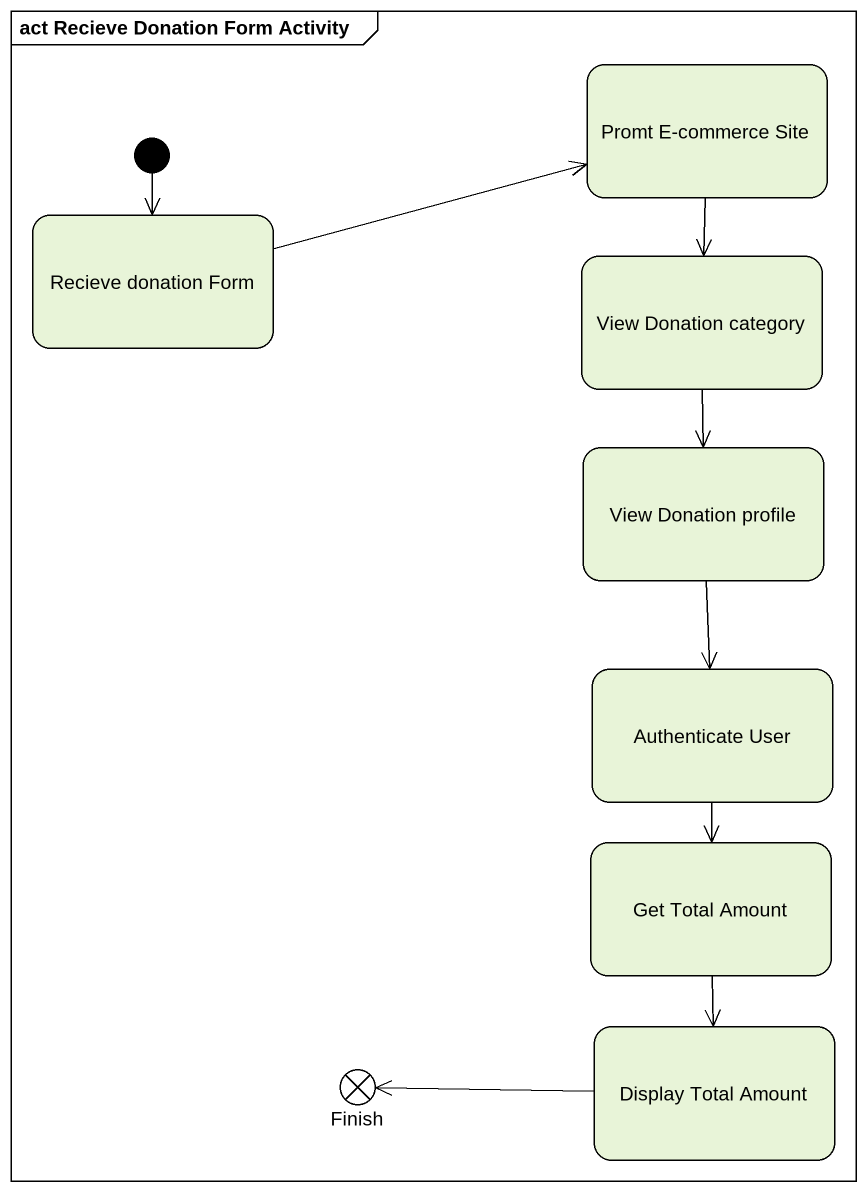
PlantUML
@startuml
mainframe act Recieve Donation Form Activity
hide empty description
state "Promt E-commerce Site" as Promt_E_commerce_Site
state "Recieve donation Form" as Recieve_donation_Form
state "View Donation category" as View_Donation_category
state "View Donation profile" as View_Donation_profile
state "Authenticate User" as Authenticate_User
state "Get Total Amount" as Get_Total_Amount
state Finish <<end>>
state "Display Total Amount" as Display_Total_Amount
[*] --> Recieve_donation_Form
Promt_E_commerce_Site --> View_Donation_category
Recieve_donation_Form -right-> Promt_E_commerce_Site
View_Donation_category --> View_Donation_profile
View_Donation_profile --> Authenticate_User
Authenticate_User --> Get_Total_Amount
Get_Total_Amount --> Display_Total_Amount
Display_Total_Amount -left-> Finish
@enduml
